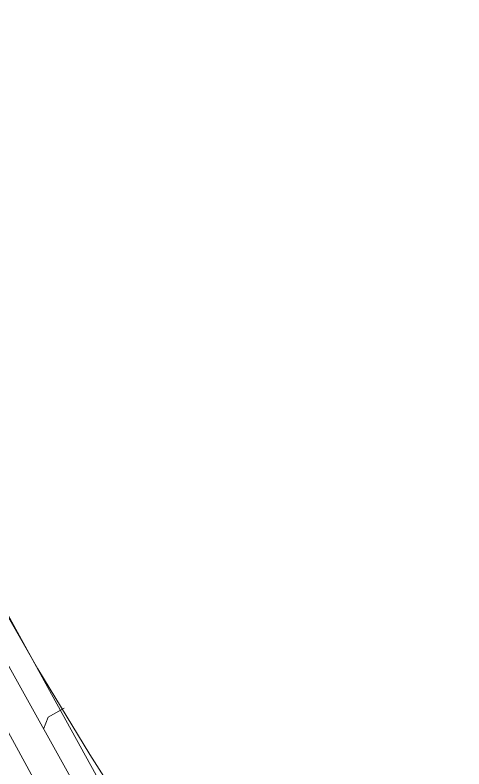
# Model space of a CAD drawing. Header units: metres. Extents: x 507606 to 508087, y 6966978 to 6967359.
# Drawn here: x 507891.02 to 507904.47, y 6967224.62 to 6967247.2 of the extents above; entities that cross this region are included whole.
import ezdxf

# ---------------------------------------------------------------- set-up
doc = ezdxf.new("R2010")
doc.units = ezdxf.units.M
doc.layers.add('C_UG_LINES', color=7, linetype='EXISTING_COMMUNICATIONS', lineweight=0, true_color=0xb061ff)
doc.layers.add('E_UG_LINES', color=7, linetype='EXISTING_ELECTRICITY_UG', lineweight=0, true_color=0xff2e2e)
doc.layers.add('D_UG_PIPES', color=142, linetype='EXIST_SWD', lineweight=0)
doc.layers.add('S_UG_PIPES', color=35, linetype='EXIST_SEWER', lineweight=0)
doc.styles.get("Standard").update_dxf_attribs({"font": 'ARIALN.TTF'})
doc.linetypes.add('EXIST_SEWER', pattern='A,5,-2.5,5,-2,["S",Standard,S=2.5,R=0,X=0,Y=-1.25],-3.5,5,-2.5,5,-2.5', length=33)
doc.linetypes.add('EXIST_SWD', pattern='A,5,-2.5,5,-2,["SWD",Standard,S=2.5,R=0,X=0,Y=-1.25],-8,5,-2.5,5,-2.5', length=37.5)
doc.linetypes.add('EXISTING_COMMUNICATIONS', pattern='A,2,-2,2,-2,2,-2,["COMS",Standard,S=2.5,R=0,X=0,Y=-1.25],-9.75,2,-2,2,-2', length=29.75)
doc.linetypes.add('EXISTING_ELECTRICITY_UG', pattern='A,2,-2,2,-2,2,-2,["E-UG",Standard,S=2.5,R=0,X=0,Y=-1.25],-9.15,2,-2,2,-2', length=29.15)

# ---------------------------------------------------------------- blocks, each defined once
blk = doc.blocks.new('XE_SURVEY')
at = {"layer": 'C_UG_LINES', "flags": 128}
blk.add_lwpolyline([(507877.234, 6967252.628), (507877.079, 6967252.502), (507877.402, 6967251.689), (507878.701, 6967249.554), (507880.274, 6967247), (507881.586, 6967244.872), (507883.928, 6967241.03), (507885.684, 6967238.002), (507886.939, 6967235.84), (507889.197, 6967231.948), (507890.452, 6967229.785), (507891.707, 6967227.623), (507893.26, 6967225.057), (507897.285, 6967218.729), (507899.969, 6967214.51), (507901.847, 6967211.557), (507902.92, 6967209.869), (507904.186, 6967207.713)], dxfattribs=at)
at = {"layer": 'D_UG_PIPES', "flags": 128}
for points in [[(507919.359, 6967213.375), (507906.225, 6967217.178), (507898.052, 6967219.514), (507896.615, 6967219.944), (507895.658, 6967220.233), (507894.921, 6967220.427), (507894.866, 6967220.441), (507890.896, 6967227.594), (507887.273, 6967234.161), (507884.84, 6967238.529)], [(507892.492, 6967226.443), (507892.011, 6967226.175), (507891.878, 6967225.815)]]:
    blk.add_lwpolyline(points, dxfattribs=at)
at = {"layer": 'E_UG_LINES', "flags": 128}
blk.add_lwpolyline([(507900.603, 6967212.964), (507895.659, 6967220.512), (507894.417, 6967222.681), (507891.999, 6967227.057), (507878.493, 6967251.675)], dxfattribs=at)
at = {"layer": 'S_UG_PIPES', "flags": 128}
blk.add_lwpolyline([(507894.123, 6967219.657), (507887.873, 6967231.119), (507883.719, 6967238.663), (507883.617, 6967238.856)], dxfattribs=at)

msp = doc.modelspace()

# ---------------------------------------------------------------- block references
msp.add_blockref('XE_SURVEY', (0, 0))

doc.saveas('drawing.dxf')
